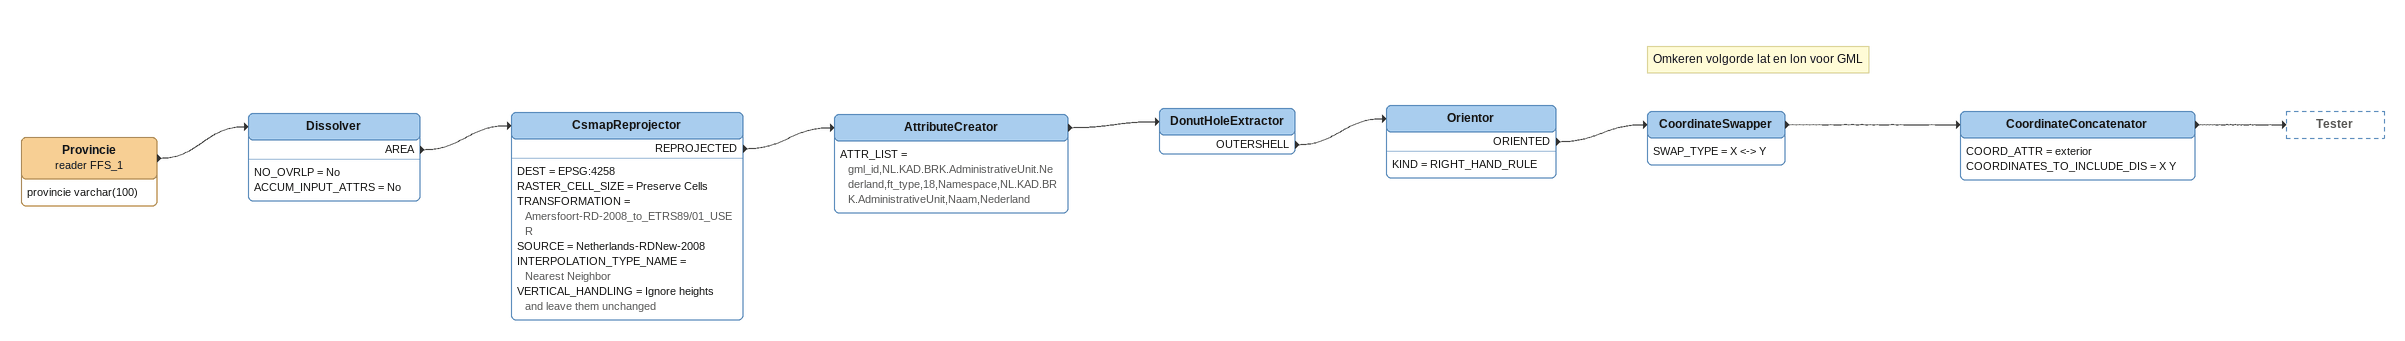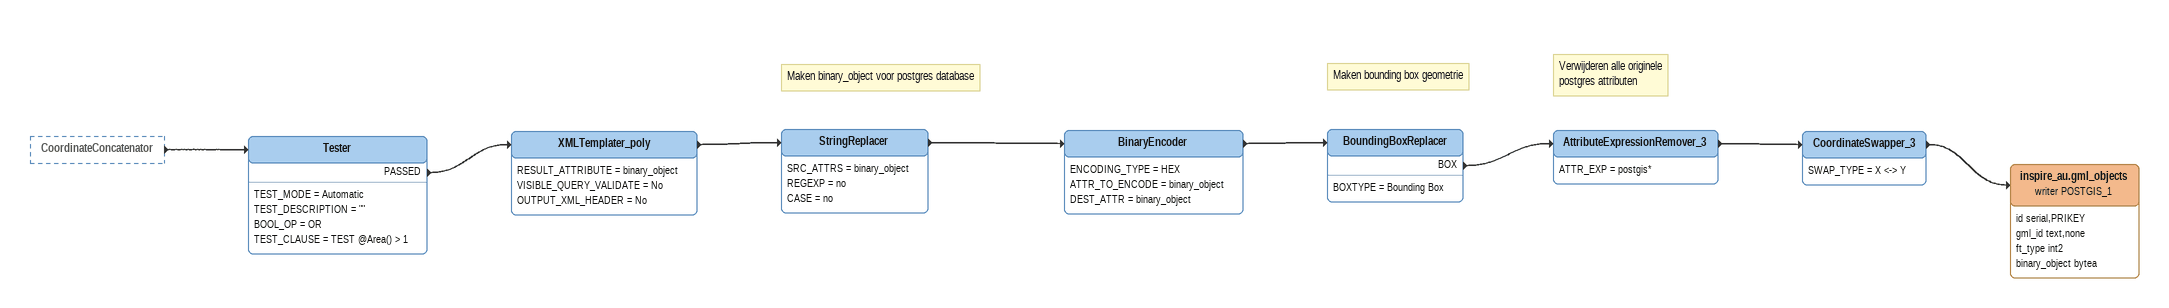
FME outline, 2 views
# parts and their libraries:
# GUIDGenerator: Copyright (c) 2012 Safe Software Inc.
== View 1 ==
Provincie (reader FFS_1)
    attributes: provincie varchar(100)
    -> Dissolver
Dissolver
    NO_OVRLP = No
    ACCUM_INPUT_ATTRS = No
    AREA -> CsmapReprojector
CsmapReprojector
    DEST = EPSG:4258
    RASTER_CELL_SIZE = Preserve Cells
    TRANSFORMATION = Amersfoort-RD-2008_to_ETRS89/01_USER
    SOURCE = Netherlands-RDNew-2008
    INTERPOLATION_TYPE_NAME = Nearest Neighbor
    VERTICAL_HANDLING = Ignore heights and leave them unchanged
    REPROJECTED -> AttributeCreator
AttributeCreator
    ATTR_LIST = gml_id,NL.KAD.BRK.AdministrativeUnit.Nederland,ft_type,18,Namespace,NL.KAD.BRK.AdministrativeUnit,Naam,Nederland
    -> DonutHoleExtractor
DonutHoleExtractor
    OUTERSHELL -> Orientor
Orientor
    KIND = RIGHT_HAND_RULE
    ORIENTED -> CoordinateSwapper
Note: Omkeren volgorde lat en lon voor GML
CoordinateSwapper
    SWAP_TYPE = X <-> Y
    -> CoordinateConcatenator
CoordinateConcatenator
    COORD_ATTR = exterior
    COORDINATES_TO_INCLUDE_DIS = X Y
    -> Tester

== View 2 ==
CoordinateConcatenator [outside]
    -> Tester
Tester
    TEST_MODE = Automatic
    TEST_DESCRIPTION = ""
    BOOL_OP = OR
    TEST_CLAUSE = TEST @Area() > 1
    PASSED -> XMLTemplater_poly
XMLTemplater_poly
    RESULT_ATTRIBUTE = binary_object
    VISIBLE_QUERY_VALIDATE = No
    OUTPUT_XML_HEADER = No
    -> StringReplacer
Note: Maken binary_object voor postgres database
StringReplacer
    SRC_ATTRS = binary_object
    REGEXP = no
    CASE = no
    -> BinaryEncoder
BinaryEncoder
    ENCODING_TYPE = HEX
    ATTR_TO_ENCODE = binary_object
    DEST_ATTR = binary_object
    -> BoundingBoxReplacer
Note: Maken bounding box geometrie
BoundingBoxReplacer
    BOXTYPE = Bounding Box
    BOX -> AttributeExpressionRemover_3
Note: Verwijderen alle originele / postgres attributen
AttributeExpressionRemover_3
    ATTR_EXP = postgis*
    -> CoordinateSwapper_3
CoordinateSwapper_3
    SWAP_TYPE = X <-> Y
    -> inspire_au.gml_objects (writer POSTGIS_1)
inspire_au.gml_objects (writer POSTGIS_1)
    attributes: id serial,PRIKEY, gml_id text,none, ft_type int2, binary_object bytea
